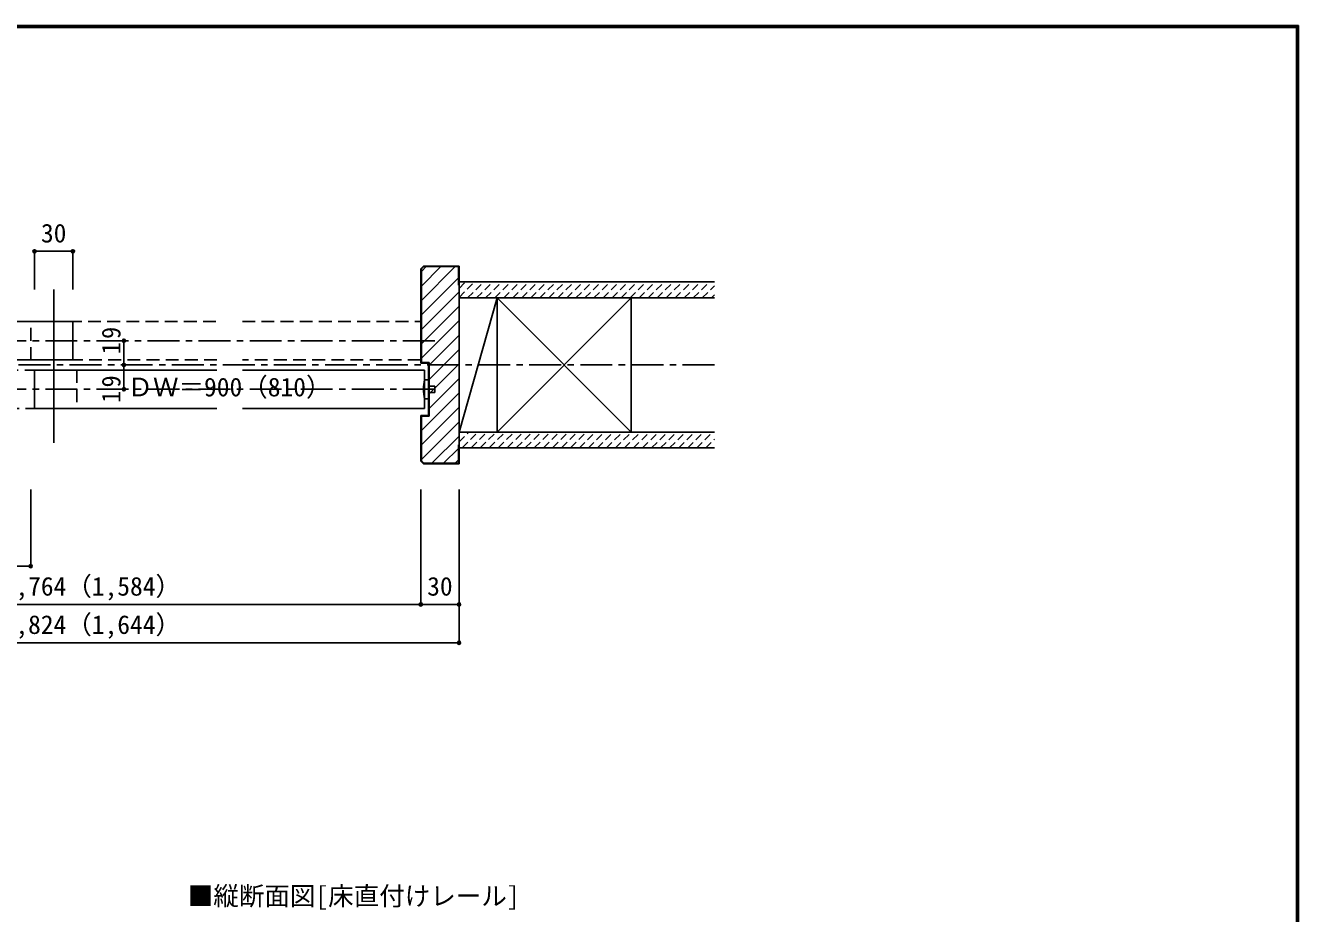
# Model space of a CAD drawing. Units: millimetres, scale not verified. Extents: x -973 to 977, y -718 to 696.
# Drawn here: x -20 to 977, y 0 to 696 of the extents above; entities that cross this region are included whole.
import ezdxf
from ezdxf.enums import TextEntityAlignment as Align

# ---------------------------------------------------------------- set-up
doc = ezdxf.new("R2010")
doc.units = ezdxf.units.MM
doc.header["$LTSCALE"] = 5
doc.header["$PDMODE"] = 32
doc.header["$PDSIZE"] = 2.5
for name, pattern in [('CHAIN1', [8, 5, -1, 1, -1]), ('DASHED1', [1.8, 1.2, -0.6]), ('DASHED2', [3, 2, -1])]:
    doc.linetypes.add(name, pattern=pattern)
for name, color, linetype in [('0-1_通り芯', 4, 'CHAIN1'), ('0-2_柱', 7, 'Continuous'), ('0-3_仕上げ', 2, 'Continuous'), ('0-4_枠', 3, 'Continuous'), ('0-6_扉', 6, 'Continuous'), ('0-7_金物', 7, 'Continuous'), ('0-A_文字', 7, 'Continuous'), ('0-B_寸法', 7, 'Continuous'), ('0-C_ハッチ', 4, 'DASHED1'), ('F-1_枠', 6, 'Continuous')]:
    doc.layers.add(name, color=color, linetype=linetype)
doc.styles.add('ＭＳ ゴシック', font='')
doc.styles.get('ＭＳ ゴシック').set_extended_font_data('MS Gothic')

msp = doc.modelspace()

# ---------------------------------------------------------------- linework, layer by layer
at = {"layer": '0-1_通り芯'}
for p, q in [((300.135, 449), (-296.847, 449)), ((519.135, 430), (-515.847, 430)), ((300.135, 411), (-296.847, 411))]:
    msp.add_line(p, q, dxfattribs=at)
at = {"layer": '0-2_柱'}
for p, q in [((319.144, 377.5), (349.023, 482.5)), ((319.144, 377.5), (349.023, 482.5)), ((349.032, 377.5), (454.032, 482.5)), ((349.032, 482.5), (454.032, 377.5)), ((349.032, 377.5), (454.032, 482.5)), ((349.032, 482.5), (454.032, 377.5))]:
    msp.add_line(p, q, dxfattribs=at)
at = {"layer": '0-2_柱', "color": 3}
for p, q in [((319.153, 377.5), (319.153, 482.5)), ((349.032, 377.5), (349.032, 482.5)), ((454.032, 377.5), (454.032, 482.5))]:
    msp.add_line(p, q, dxfattribs=at)
at = {"layer": '0-3_仕上げ'}
for p, q in [((519.135, 495), (319.135, 495)), ((519.135, 495), (319.135, 495)), ((519.135, 482.5), (319.135, 482.5)), ((519.135, 482.5), (319.135, 482.5)), ((519.135, 377.5), (319.135, 377.5)), ((519.135, 377.5), (319.135, 377.5)), ((519.135, 365), (319.135, 365)), ((519.135, 365), (319.135, 365))]:
    msp.add_line(p, q, dxfattribs=at)
at = {"layer": '0-4_枠'}
for p, q in [((289.135, 505.379), (291.256, 507.5)), ((289.135, 505.379), (289.135, 431.5)), ((289.635, 505.171), (289.635, 432)), ((291.256, 507.5), (319.135, 507.5)), ((318.635, 492.5), (318.635, 507)), ((319.135, 352.5), (319.135, 507.5)), ((1.653, 489), (1.653, 369)), ((318.635, 492.5), (319.135, 492.5)), ((295.135, 431.5), (289.135, 431.5)), ((295.635, 432), (289.635, 432)), ((295.135, 390.5), (295.135, 431.5)), ((295.635, 390), (295.635, 432)), ((295.135, 390.5), (289.135, 390.5)), ((289.135, 354.621), (289.135, 390.5)), ((295.635, 390), (289.635, 390)), ((289.635, 354.828), (289.635, 390)), ((318.635, 367.5), (318.635, 353)), ((318.635, 367.5), (319.135, 367.5)), ((289.135, 354.621), (291.256, 352.5)), ((289.635, 354.828), (291.463, 353)), ((291.256, 352.5), (319.135, 352.5)), ((291.463, 353), (318.635, 353))]:
    msp.add_line(p, q, dxfattribs=at)
msp.add_lwpolyline([(289.635, 505.171), (291.464, 507), (318.635, 507)], dxfattribs=at)
at = {"layer": '0-6_扉'}
for p, q in [((16.653, 464), (-126.097, 464)), ((16.653, 464), (16.653, 434)), ((16.653, 434), (-126.097, 434)), ((129.403, 426), (-13.347, 426)), ((-13.347, 426), (-13.347, 396)), ((292.153, 426), (149.403, 426)), ((292.153, 426), (292.153, 396)), ((129.403, 396), (-13.347, 396)), ((292.153, 396), (149.403, 396))]:
    msp.add_line(p, q, dxfattribs=at)
at = {"layer": '0-6_扉', "color": 2, "linetype": 'DASHED2'}
for p, q in [((-16.365, 434), (-16.365, 464)), ((-16.365, 464), (129.403, 464)), ((149.403, 464), (289.135, 464)), ((289.135, 464), (289.135, 434)), ((129.403, 434), (-16.365, 434)), ((289.135, 434), (149.403, 434)), ((-126.097, 426), (19.653, 426)), ((19.653, 426), (19.653, 396)), ((19.653, 396), (-126.097, 396))]:
    msp.add_line(p, q, dxfattribs=at)
at = {"layer": '0-7_金物'}
for p, q in [((292.135, 418.5), (295.135, 418.5)), ((295.135, 418.5), (295.135, 403.5)), ((295.135, 413.5), (300.135, 413.5)), ((300.135, 413.5), (300.135, 408.5)), ((292.135, 403.5), (295.135, 403.5)), ((295.135, 408.5), (300.135, 408.5))]:
    msp.add_line(p, q, dxfattribs=at)
msp.add_arc((322.586, 411), 31.361, 166.16371, 193.83632, dxfattribs=at)
at = {"layer": '0-B_寸法', "color": 4}
for p, q in [((-13.347, 519), (-13.347, 489)), ((-13.347, 519), (16.653, 519)), ((16.653, 519), (16.653, 489)), ((56.653, 449), (56.653, 430)), ((56.653, 430), (56.653, 411)), ((-16.365, 272.5), (-16.365, 332.5)), ((289.153, 242.5), (289.153, 332.5)), ((319.135, 212.5), (319.135, 332.5)), ((-285.847, 272.5), (-16.365, 272.5)), ((-315.847, 242.5), (319.135, 242.5)), ((-315.847, 212.5), (319.135, 212.5))]:
    msp.add_line(p, q, dxfattribs=at)
at = {"layer": '0-B_寸法'}
for p in [(-13.347, 519), (16.653, 519), (56.653, 449), (56.653, 430), (56.653, 411), (-16.365, 272.5), (289.153, 242.5), (319.135, 242.5), (319.135, 212.5)]:
    msp.add_point(p, dxfattribs=at)
at = {"layer": '0-C_ハッチ', "linetype": 'Continuous'}
for p, q in [((293.498, 507), (289.635, 503.137)), ((304.811, 507), (289.635, 491.823)), ((316.125, 507), (289.635, 480.51)), ((318.635, 498.196), (289.635, 469.196)), ((319.135, 487.383), (289.635, 457.882)), ((319.135, 476.069), (289.635, 446.569)), ((319.135, 464.755), (289.635, 435.255)), ((319.135, 453.441), (295.635, 429.941)), ((319.135, 442.127), (295.635, 418.628)), ((319.135, 430.814), (295.635, 407.314)), ((319.135, 419.5), (295.635, 396)), ((319.135, 408.186), (289.635, 378.686)), ((319.135, 396.873), (289.635, 367.373)), ((319.135, 385.559), (289.635, 356.059)), ((319.135, 374.245), (297.89, 353)), ((318.635, 364.685), (306.95, 353)), ((318.635, 355.624), (316.011, 353))]:
    msp.add_line(p, q, dxfattribs=at)
at = {"layer": '0-C_ハッチ'}
for p, q in [((319.153, 482.914), (331.239, 495)), ((319.153, 489.985), (324.168, 495)), ((319.153, 482.914), (331.239, 495)), ((319.153, 489.985), (324.168, 495)), ((325.81, 482.5), (338.31, 495)), ((325.81, 482.5), (338.31, 495)), ((332.882, 482.5), (345.382, 495)), ((332.882, 482.5), (345.382, 495)), ((339.953, 482.5), (352.453, 495)), ((339.953, 482.5), (352.453, 495)), ((347.024, 482.5), (359.524, 495)), ((347.024, 482.5), (359.524, 495)), ((354.095, 482.5), (366.595, 495)), ((354.095, 482.5), (366.595, 495)), ((361.166, 482.5), (373.666, 495)), ((361.166, 482.5), (373.666, 495)), ((368.237, 482.5), (380.737, 495)), ((368.237, 482.5), (380.737, 495)), ((375.308, 482.5), (387.808, 495)), ((375.308, 482.5), (387.808, 495)), ((382.379, 482.5), (394.879, 495)), ((382.379, 482.5), (394.879, 495)), ((389.45, 482.5), (401.95, 495)), ((389.45, 482.5), (401.95, 495)), ((396.521, 482.5), (409.021, 495)), ((396.521, 482.5), (409.021, 495)), ((403.592, 482.5), (416.092, 495)), ((403.592, 482.5), (416.092, 495)), ((410.663, 482.5), (423.163, 495)), ((410.663, 482.5), (423.163, 495)), ((417.734, 482.5), (430.234, 495)), ((417.734, 482.5), (430.234, 495)), ((424.805, 482.5), (437.305, 495)), ((424.805, 482.5), (437.305, 495)), ((431.877, 482.5), (444.377, 495)), ((431.877, 482.5), (444.377, 495)), ((438.948, 482.5), (451.448, 495)), ((438.948, 482.5), (451.448, 495)), ((446.019, 482.5), (458.519, 495)), ((446.019, 482.5), (458.519, 495)), ((453.09, 482.5), (465.59, 495)), ((453.09, 482.5), (465.59, 495)), ((460.161, 482.5), (472.661, 495)), ((460.161, 482.5), (472.661, 495)), ((467.232, 482.5), (479.732, 495)), ((467.232, 482.5), (479.732, 495)), ((474.303, 482.5), (486.803, 495)), ((474.303, 482.5), (486.803, 495)), ((481.374, 482.5), (493.874, 495)), ((481.374, 482.5), (493.874, 495)), ((488.445, 482.5), (500.945, 495)), ((488.445, 482.5), (500.945, 495)), ((495.516, 482.5), (508.016, 495)), ((495.516, 482.5), (508.016, 495)), ((502.587, 482.5), (515.087, 495)), ((502.587, 482.5), (515.087, 495)), ((509.658, 482.5), (519.153, 491.995)), ((509.658, 482.5), (519.153, 491.995)), ((516.729, 482.5), (519.153, 484.924)), ((516.729, 482.5), (519.153, 484.924)), ((319.153, 369.776), (326.877, 377.5)), ((319.153, 369.776), (326.877, 377.5)), ((321.769, 365.321), (333.948, 377.5)), ((321.769, 365.322), (333.948, 377.5)), ((328.84, 365.321), (341.019, 377.5)), ((328.84, 365.322), (341.019, 377.5)), ((335.911, 365.321), (348.09, 377.5)), ((335.911, 365.322), (348.09, 377.5)), ((342.982, 365.321), (355.161, 377.5)), ((342.982, 365.322), (355.161, 377.5)), ((350.053, 365.321), (362.232, 377.5)), ((350.053, 365.322), (362.232, 377.5)), ((357.125, 365.321), (369.303, 377.5)), ((357.125, 365.322), (369.303, 377.5)), ((364.196, 365.321), (376.374, 377.5)), ((364.196, 365.322), (376.374, 377.5)), ((371.267, 365.321), (383.445, 377.5)), ((371.267, 365.322), (383.445, 377.5)), ((378.338, 365.321), (390.516, 377.5)), ((378.338, 365.322), (390.516, 377.5)), ((385.409, 365.321), (397.587, 377.5)), ((385.409, 365.322), (397.587, 377.5)), ((392.48, 365.321), (404.658, 377.5)), ((392.48, 365.322), (404.658, 377.5)), ((399.551, 365.321), (411.729, 377.5)), ((399.551, 365.322), (411.729, 377.5)), ((406.622, 365.321), (418.8, 377.5)), ((406.622, 365.322), (418.8, 377.5)), ((413.371, 365), (425.871, 377.5)), ((413.371, 365), (425.871, 377.5)), ((420.443, 365), (432.943, 377.5)), ((420.443, 365), (432.943, 377.5)), ((427.514, 365), (440.014, 377.5)), ((427.514, 365), (440.014, 377.5)), ((434.585, 365), (447.085, 377.5)), ((434.585, 365), (447.085, 377.5)), ((441.656, 365), (454.156, 377.5)), ((441.656, 365), (454.156, 377.5)), ((448.727, 365), (461.227, 377.5)), ((448.727, 365), (461.227, 377.5)), ((455.798, 365), (468.298, 377.5)), ((455.798, 365), (468.298, 377.5)), ((462.869, 365), (475.369, 377.5)), ((462.869, 365), (475.369, 377.5)), ((469.94, 365), (482.44, 377.5)), ((469.94, 365), (482.44, 377.5)), ((477.011, 365), (489.511, 377.5)), ((477.011, 365), (489.511, 377.5)), ((484.082, 365), (496.582, 377.5)), ((484.082, 365), (496.582, 377.5)), ((491.153, 365), (503.653, 377.5)), ((491.153, 365), (503.653, 377.5)), ((498.224, 365), (510.724, 377.5)), ((498.224, 365), (510.724, 377.5)), ((505.295, 365), (517.795, 377.5)), ((505.295, 365), (517.795, 377.5)), ((512.366, 365), (519.153, 371.787)), ((512.366, 365), (519.153, 371.787))]:
    msp.add_line(p, q, dxfattribs=at)
at = {"layer": 'F-1_枠'}
for p, q in [((-973.347, 695.833), (976.653, 695.833)), ((-973.347, 695), (976.653, 695)), ((-973.347, 694.167), (976.653, 694.167)), ((974.986, 695.833), (974.986, -700.833)), ((975.82, 695.833), (975.82, -700.833)), ((976.653, 695.833), (976.653, -700.833))]:
    msp.add_line(p, q, dxfattribs=at)

# ---------------------------------------------------------------- texts
at = {"layer": '0-A_文字', "style": 'ＭＳ ゴシック'}
msp.add_text('■縦断面図[床直付けレール]', height=14.66, dxfattribs=at).set_placement((106.653, 2.5), align=Align.BOTTOM_LEFT)
at = {"layer": '0-B_寸法', "style": 'ＭＳ ゴシック'}
for s, p in [('30', (-8.347, 521.5)), ('ＤＷ＝900（810）', (59.403, 401)), ('枠内＝1,764（1,584）', (-98.347, 245)), ('30', (294.153, 245)), ('枠外＝1,824（1,644）', (-98.347, 215))]:
    msp.add_text(s, height=14.66, dxfattribs=at).set_placement(p, align=Align.BOTTOM_LEFT)
at = {"layer": '0-B_寸法', "char_height": 14.66, "attachment_point": 7, "rotation": 90, "style": 'ＭＳ ゴシック'}
for insert in [(54.153, 438.375), (54.153, 400.375)]:
    msp.add_mtext('\\T1.27;\\W0.95;19', dxfattribs=dict(at, insert=insert))

doc.saveas('drawing.dxf')
